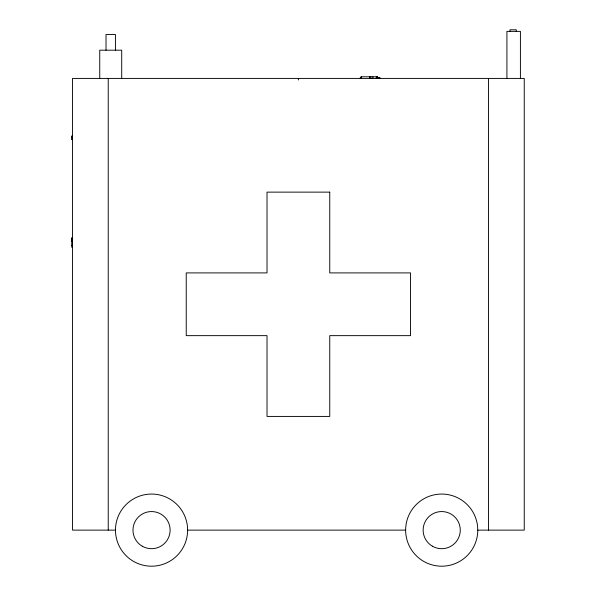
<?xml version="1.0" encoding="UTF-8"?>
<svg xmlns="http://www.w3.org/2000/svg" width="596" height="596" viewBox="0 0 596 596"><rect width="100%" height="100%" fill="white"/><g stroke="black" fill="none" stroke-linecap="round" stroke-linejoin="round"><path stroke-width="0.89" d="M360.975 76.787L377.603 76.787M360.304 77.726L361.683 77.726M377.261 77.726L379.943 77.726L379.943 78.419M72.533 135.65L72.146 135.65L72.146 139.568M72.146 135.814L72.533 135.814M72.146 136.439L72.533 136.439M72.146 136.737L72.533 136.737M72.146 136.789L72.533 136.789M72.146 136.879L72.533 136.879M72.146 137.02L72.533 137.043M72.146 137.132L72.533 137.132M72.146 137.266L72.533 137.266M72.146 137.43L72.533 137.4M72.146 137.676L72.533 137.676M72.146 137.803L72.533 137.803M72.146 138.049L72.533 138.049M72.146 138.16L72.533 138.16M72.146 138.816L72.533 138.816L72.146 138.898M72.146 138.995L72.533 138.995M72.146 139.196L72.533 139.196M72.146 139.337L72.533 139.322M72.146 139.36L72.533 139.36M72.146 139.494L72.533 139.494M71.758 238.184L72.533 238.184M71.758 239.763L72.533 239.763M71.758 240.762L72.533 240.762M71.758 241.365L72.533 241.365M71.758 245.276L72.533 245.276M72.533 247.31L71.758 247.31L71.758 237.774M115.475 530.127L72.533 530.127L72.533 78.419L524.242 78.419L524.242 530.127L477.776 530.127A36.073 36.073 0 0 0 423.667 498.889A36.073 36.073 0 0 0 423.667 561.365A36.073 36.073 0 0 0 477.776 530.127M187.621 530.127A36.073 36.073 0 0 1 133.511 561.365A36.073 36.073 0 0 1 133.511 498.889A36.073 36.073 0 0 1 187.621 530.127L405.63 530.127M520.412 78.419L520.412 31.372L506.92 31.372L506.92 78.419M516.27 31.372L516.27 29.8L509.997 29.8L509.997 31.372M488.541 78.419L488.541 530.127M379.689 77.726L379.689 78.419M377.968 77.726L377.998 78.419M377.499 76.787L377.499 78.419M377.417 76.787L377.417 78.419M376.27 76.787L376.27 78.419M372.932 76.787L372.932 78.419M370.824 76.787L370.824 78.419M369.557 76.787L369.557 78.419M361.295 76.787L361.295 78.419M360.349 77.726L360.304 78.419M298.387 78.419L298.387 79.991M121.703 78.419L121.703 50.191L99.748 50.191L99.748 78.419M115.43 50.191L115.43 34.508L106.021 34.508L106.021 50.191M108.234 78.419L108.234 530.127M329.752 192.128L267.015 192.128L267.015 272.908L186.243 272.908L186.243 335.645L267.015 335.645L267.015 416.418L329.752 416.418L329.752 335.645L410.532 335.645L410.532 272.908L329.752 272.908L329.752 192.128M142.265 546.204A18.565 18.565 0 0 0 170.113 530.127A18.565 18.565 0 0 0 142.265 514.05A18.565 18.565 0 0 0 142.265 546.204M432.42 546.204A18.565 18.565 0 0 0 460.268 530.127A18.565 18.565 0 0 0 432.42 514.05A18.565 18.565 0 0 0 432.42 546.204"/></g></svg>
